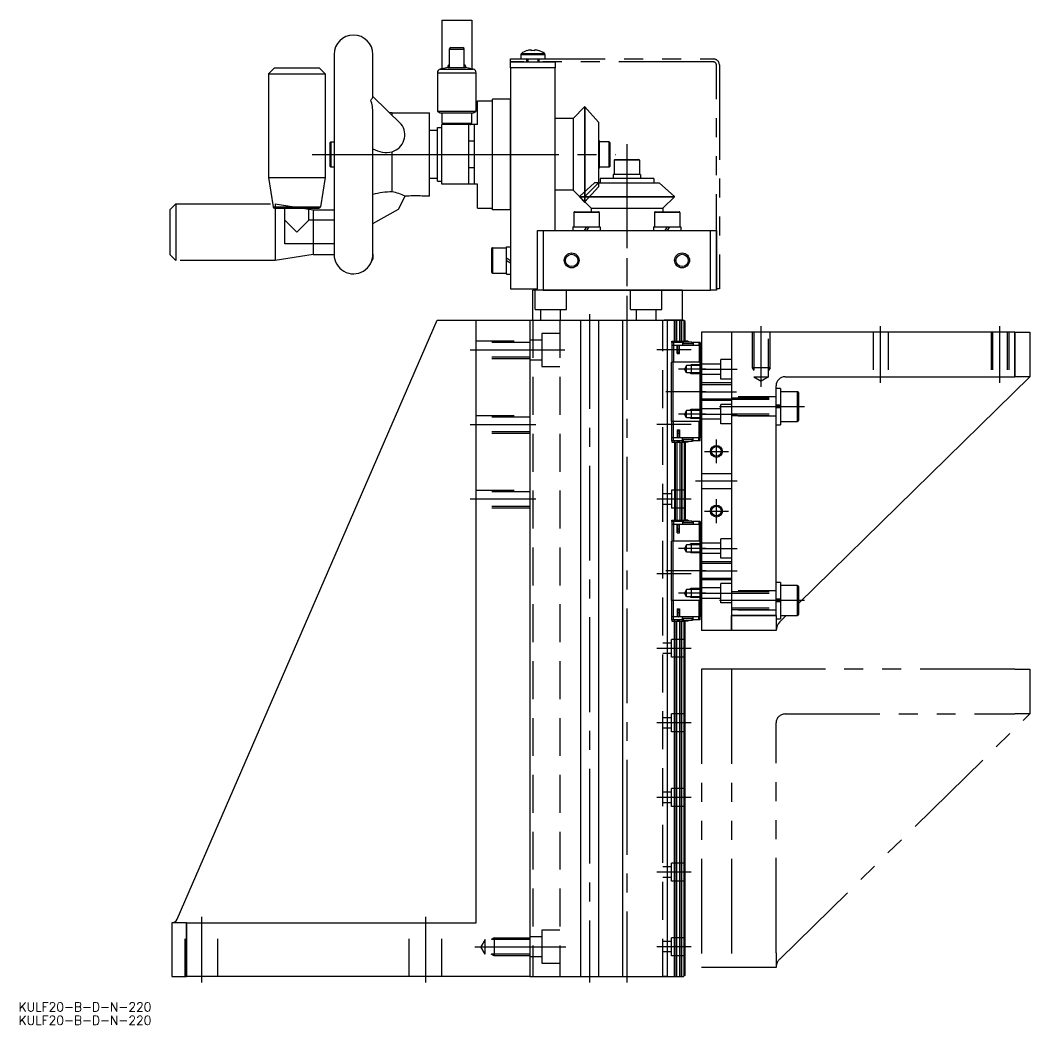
# Model space of a CAD drawing. Extents: x -51 to 498, y -16 to 512.
# Drawn here: x -50.8 to 287.5, y -16.2 to 320.5 of the extents above; entities that cross this region are included whole.
import ezdxf

# ---------------------------------------------------------------- set-up
doc = ezdxf.new("R2010")
doc.units = 0
for name, pattern in [('CENTER', [50.8, 31.75, -6.35, 6.35, -6.35]), ('DASHED', [19.05, 12.7, -6.35]), ('PHANTOM', [63.5, 31.75, -6.35, 6.35, -6.35, 6.35, -6.35])]:
    doc.linetypes.add(name, pattern=pattern)
doc.layers.get('0').update_dxf_attribs({"linetype": 'CONTINUOUS'})
doc.layers.add('CENTER', color=1, linetype='CENTER')
doc.layers.add('SCALE', color=7, linetype='CONTINUOUS')
doc.styles.get("Standard").update_dxf_attribs({"font": 'txt.shx', "height": 3, "bigfont": 'bigfont.shx'})

msp = doc.modelspace()

# ---------------------------------------------------------------- linework, layer by layer
at = {"color": 7, "linetype": 'CONTINUOUS'}
for p, q in [((90.5, 320.5), (90.5, 320.38)), ((90.5, 320.38), (90.5, 304.12)), ((100.5, 320.38), (90.5, 320.38)), ((100.5, 320.5), (100.5, 320.38)), ((100.5, 320.38), (100.5, 304.12)), ((93.5, 311.3), (97.5, 311.3)), ((54.4, 309), (54.4, 242)), ((67.4, 294.88), (67.4, 309)), ((93, 310.8), (98, 310.8)), ((117, 309.04), (117, 307.5)), ((117, 309.04), (121, 309.04)), ((117.15, 309.33), (121, 309.33)), ((119.02, 310.27), (119.01, 310.29)), ((120.13, 310.52), (120.48, 310.52)), ((120.48, 310.52), (120.48, 310.27)), ((121, 309.33), (124.85, 309.33)), ((121, 309.04), (125, 309.04)), ((121.51, 310.52), (121.87, 310.52)), ((121.51, 310.27), (121.51, 310.52)), ((122.99, 310.29), (122.98, 310.27)), ((125, 309.04), (125, 307.5)), ((32.4, 302.5), (34.4, 304.5)), ((34.4, 304.5), (49.4, 304.5)), ((51.4, 302.5), (49.4, 304.5)), ((92.66, 304.62), (98.34, 304.62)), ((113.5, 306.5), (128.5, 306.5)), ((113.5, 304.5), (113.5, 306.5)), ((113.5, 304.5), (113.5, 230.5)), ((128.5, 304.5), (113.5, 304.5)), ((117, 307.5), (121, 307.5)), ((119, 306.5), (119, 307.3)), ((121, 307.5), (125, 307.5)), ((123, 307.3), (123, 306.5)), ((128.5, 306.5), (128.5, 304.5)), ((128.5, 250), (128.5, 304.5)), ((32.4, 302.5), (51.4, 302.5)), ((32.4, 302.5), (32.4, 267.83)), ((51.4, 302.5), (51.4, 267.83)), ((89, 302.86), (102, 302.86)), ((89.97, 304.12), (101.03, 304.12)), ((76.93, 285.69), (67.4, 294.88)), ((102.5, 293.5), (107.5, 293.5)), ((102.5, 285.5), (102.5, 293.5)), ((107.5, 257), (107.5, 294)), ((113.5, 257), (113.5, 294)), ((138.29, 291.42), (134.5, 287.5)), ((138.29, 291.42), (138.29, 275.5)), ((138.43, 291.42), (138.29, 291.42)), ((138.43, 291.42), (138.43, 275.5)), ((142.94, 286.32), (138.43, 291.42)), ((67.4, 242.14), (67.4, 289.39)), ((73.9, 289.5), (72.89, 289.59)), ((73.9, 288.61), (73.9, 289.5)), ((73.9, 289.5), (86.4, 289.5)), ((86.4, 261.5), (86.4, 289.5)), ((89, 290), (102, 290)), ((89.87, 289.5), (101.13, 289.5)), ((89, 284.5), (90.5, 284.5)), ((89, 266.5), (89, 284.5)), ((90.5, 286), (100.5, 286)), ((90.5, 265.5), (90.5, 285.5)), ((90.5, 266.5), (90.5, 284.5)), ((99.5, 265.5), (99.5, 285.5)), ((101.5, 265.5), (101.5, 285.5)), ((134.5, 287.5), (128.5, 287.5)), ((134.5, 287.5), (134.5, 275.5)), ((142.94, 286.32), (142.94, 275.5)), ((89, 283.5), (86.4, 283.5)), ((53.1, 271.5), (53.1, 279.5)), ((53.35, 279.75), (54.4, 279.75)), ((53.35, 279.75), (53.35, 271.25)), ((143.3, 280.1), (142.94, 280.1)), ((143.3, 270.9), (143.3, 280.1)), ((146.55, 279.75), (143.3, 279.75)), ((146.55, 271.25), (146.55, 279.75)), ((146.8, 279.5), (146.8, 271.5)), ((73.9, 262.94), (73.9, 276.43)), ((134.5, 275.5), (134.5, 263.5)), ((138.29, 275.5), (138.29, 259.57)), ((138.43, 275.5), (138.43, 259.57)), ((142.94, 275.5), (142.94, 265.94)), ((54.4, 271.25), (53.35, 271.25)), ((143.3, 270.9), (142.94, 270.9)), ((146.55, 271.25), (143.3, 271.25)), ((156.75, 273.55), (148.25, 273.55)), ((148.25, 273.55), (148.25, 268.8)), ((148.5, 273.8), (156.5, 273.8)), ((156.75, 273.55), (156.75, 268.8)), ((32.4, 267.83), (33.97, 257.92)), ((32.4, 267.83), (51.4, 267.83)), ((51.4, 267.83), (49.83, 257.92)), ((89, 267.5), (86.4, 267.5)), ((161.5, 267.5), (143.5, 267.5)), ((143.5, 267.5), (143.5, 265.94)), ((157.1, 268.8), (147.9, 268.8)), ((147.9, 268.8), (147.9, 267.5)), ((157.1, 268.8), (157.1, 267.5)), ((161.5, 267.5), (161.5, 265.94)), ((89, 266.5), (90.5, 266.5)), ((102.5, 257.5), (102.5, 265.5)), ((142.94, 265.94), (138.43, 261.43)), ((142.94, 265.94), (163.32, 265.94)), ((168.42, 261.43), (163.32, 265.94)), ((75.97, 257.17), (78.2, 261.5)), ((78.9, 261.5), (78.2, 261.5)), ((86.4, 261.5), (83.9, 261.5)), ((134.5, 263.5), (128.5, 263.5)), ((134.5, 263.5), (140.5, 257.5)), ((136.58, 261.43), (168.42, 261.43)), ((136.58, 261.43), (136.58, 261.29)), ((136.58, 261.29), (168.42, 261.29)), ((136.58, 261.29), (138.29, 259.57)), ((164.5, 257.5), (168.42, 261.29)), ((168.42, 261.29), (168.42, 261.43)), ((33.97, 257.92), (49.83, 257.92)), ((34.46, 257.5), (49.34, 257.5)), ((37.9, 245.5), (37.9, 257.5)), ((45.9, 253.5), (45.9, 257.5)), ((67.4, 252.33), (75.97, 257.17)), ((102.5, 257.5), (107.5, 257.5)), ((138.29, 259.57), (138.43, 259.57)), ((140.5, 257.5), (164.5, 257.5)), ((140.5, 257.5), (140.5, 256.3)), ((164.5, 257.5), (164.5, 256.3)), ((54.4, 257), (54.4, 242)), ((134.75, 256.05), (134.75, 251.3)), ((143.25, 256.05), (134.75, 256.05)), ((135, 256.3), (143, 256.3)), ((143.25, 256.05), (143.25, 251.3)), ((161.75, 256.05), (161.75, 251.3)), ((170.25, 256.05), (161.75, 256.05)), ((162, 256.3), (170, 256.3)), ((170.25, 256.05), (170.25, 251.3)), ((37.9, 253.5), (41.9, 249.5)), ((41.9, 249.5), (45.9, 253.5)), ((54.4, 253.5), (45.9, 253.5)), ((134.41, 251.3), (143.6, 251.3)), ((134.41, 251.3), (134.41, 250)), ((138.98, 251.3), (138.17, 250)), ((139.79, 251.3), (138.98, 250)), ((143.6, 251.3), (143.6, 250)), ((161.41, 251.3), (170.6, 251.3)), ((161.41, 251.3), (161.41, 250)), ((166, 251.3), (165.19, 250)), ((166.81, 251.3), (166, 250)), ((170.6, 251.3), (170.6, 250)), ((122.5, 250), (128.5, 250)), ((122.5, 230.5), (122.5, 250)), ((124.5, 250), (180.5, 250)), ((124.5, 250), (124.5, 230)), ((180.5, 230), (180.5, 250)), ((180.5, 250), (182.5, 250)), ((182.5, 250), (182.5, 230)), ((54.4, 245.5), (37.9, 245.5)), ((107.2, 240), (107.2, 244)), ((107.45, 244.25), (107.45, 240)), ((107.45, 244.25), (112.2, 244.25)), ((112.2, 244.6), (113.5, 244.6)), ((112.2, 235.4), (112.2, 244.6)), ((66.68, 239.04), (67.4, 240.43)), ((67.35, 243.04), (67.4, 242.98)), ((67.4, 242.14), (67.35, 243.04)), ((67.4, 242.14), (67.4, 240.43)), ((112.2, 240.81), (113.5, 240)), ((107.2, 236), (107.2, 240)), ((107.45, 240), (107.45, 235.75)), ((112.2, 240), (113.5, 239.19)), ((107.45, 235.75), (112.2, 235.75)), ((112.2, 235.4), (113.5, 235.4)), ((113.5, 230.5), (122.5, 230.5)), ((171, 230), (121, 230)), ((121, 220), (121, 230)), ((124.5, 230), (180.5, 230)), ((171, 230), (171, 220)), ((182.5, 230), (180.5, 230)), ((1.83, 19.2), (88.98, 220)), ((88.98, 220), (102, 220)), ((88.98, 220), (120, 220)), ((102, 18), (102, 220)), ((102, 220), (120, 220)), ((120, 220), (171.5, 220)), ((120, 220), (120, 0)), ((120, 220), (120, 0)), ((121, 220), (171, 220)), ((121, 220), (171, 220)), ((137, 220), (137, 0)), ((143, 220), (143, 0)), ((151, 220), (151, 0)), ((164.99, 220), (168.45, 220)), ((164.99, 220), (168.45, 220)), ((168.45, 220), (165, 220)), ((168.45, 220), (165, 220)), ((166, 220), (166, 0)), ((168.44, 212.95), (168.44, 220)), ((168.45, 220), (171, 220)), ((171.05, 220), (168.45, 220)), ((168.45, 220), (171, 220)), ((171.05, 220), (168.45, 220)), ((168.65, 212.95), (168.65, 220)), ((169.2, 212.95), (169.2, 220)), ((170.2, 212.95), (170.2, 220)), ((170.75, 212.95), (170.75, 220)), ((170.96, 212.95), (170.96, 220)), ((171, 220), (171.05, 220)), ((171, 220), (171.05, 220)), ((172, 219.5), (171.5, 220)), ((171.7, 212.95), (171.7, 219.8)), ((172, 212.95), (172, 219.5)), ((177.5, 216), (177.5, 116)), ((187.5, 216), (177.5, 216)), ((187.5, 216), (187.5, 121)), ((187.5, 216), (187.5, 116)), ((282.5, 216), (187.5, 216)), ((282.5, 216), (282.5, 201)), ((282.5, 201), (282.5, 216)), ((282.5, 216), (287.5, 216)), ((287.5, 216), (287.5, 201)), ((167.6, 212.45), (167.6, 212.95)), ((167.6, 212.95), (168.39, 212.95)), ((168.1, 212.45), (167.6, 212.45)), ((167.6, 212.45), (167.6, 211.45)), ((168.1, 211.45), (167.6, 211.45)), ((167.6, 211.45), (167.6, 205.95)), ((171.1, 212.45), (168.1, 212.45)), ((168.1, 212.45), (168.1, 211.45)), ((169.3, 211.45), (168.1, 211.45)), ((168.1, 211.45), (168.1, 205.95)), ((168.39, 212.95), (169.26, 212.95)), ((168.39, 212.45), (168.39, 212.95)), ((169.52, 212.45), (169.26, 212.95)), ((169.26, 212.95), (169.35, 212.95)), ((169.3, 208.75), (169.3, 211.45)), ((170.1, 211.45), (169.3, 211.45)), ((169.3, 210.65), (169.35, 210.65)), ((169.3, 210.19), (169.35, 210.19)), ((169.61, 212.45), (169.35, 212.95)), ((169.35, 212.95), (170.05, 212.95)), ((169.35, 211.1), (169.35, 210.05)), ((169.35, 210.05), (169.35, 209.25)), ((169.35, 210.05), (169.7, 210.05)), ((169.61, 212.45), (169.61, 212.45)), ((169.7, 210.05), (170.05, 210.05)), ((169.79, 212.45), (170.05, 212.95)), ((169.88, 212.45), (170.14, 212.95)), ((170.05, 212.95), (170.14, 212.95)), ((170.05, 210.05), (170.05, 211.1)), ((170.05, 210.65), (170.1, 210.65)), ((170.05, 210.19), (170.1, 210.19)), ((170.05, 209.25), (170.05, 210.05)), ((170.1, 208.75), (170.1, 211.45)), ((176.7, 211.45), (170.1, 211.45)), ((170.14, 212.95), (171.01, 212.95)), ((171.01, 212.45), (171.01, 212.95)), ((171.01, 212.95), (171.63, 212.95)), ((171.1, 212.45), (171.4, 212.45)), ((171.1, 212.45), (171.1, 211.45)), ((174.7, 212.05), (171.1, 212.05)), ((171.4, 212.65), (171.4, 212.05)), ((174.4, 212.65), (171.4, 212.65)), ((171.63, 212.95), (171.63, 212.65)), ((172.93, 212.95), (171.63, 212.95)), ((172.93, 212.95), (173.11, 212.65)), ((174.4, 212.05), (174.4, 212.65)), ((174.4, 212.45), (174.7, 212.45)), ((176.6, 212.45), (174.7, 212.45)), ((174.7, 212.45), (174.7, 211.45)), ((177.1, 212.45), (176.6, 212.45)), ((176.6, 212.45), (176.6, 211.45)), ((177.2, 211.45), (176.7, 211.45)), ((176.7, 211.45), (176.7, 205.95)), ((177.1, 212.45), (177.1, 211.45)), ((177.2, 211.45), (177.2, 205.95)), ((169.3, 208.75), (170.1, 208.75)), ((169.35, 209.25), (169.7, 209.25)), ((169.7, 209.25), (170.05, 209.25)), ((167.5, 186.05), (167.5, 205.95)), ((168, 205.95), (167.5, 205.95)), ((168, 186.05), (168, 205.95)), ((177, 205.95), (168, 205.95)), ((177, 186.05), (177, 205.95)), ((177.5, 205.95), (177, 205.95)), ((177.5, 186.05), (177.5, 205.95)), ((205.5, 201), (282.5, 201)), ((210, 125.03), (287.5, 201)), ((287.5, 201), (282.5, 201)), ((202.5, 121), (202.5, 198)), ((204, 197.11), (202.5, 197.11)), ((204, 197.11), (204, 191.49)), ((209.7, 196.01), (204, 196.01)), ((209.7, 191.46), (209.7, 196.01)), ((210, 195.71), (210, 191.44)), ((204, 191.49), (202.5, 191.49)), ((202.5, 191.25), (203.9, 191.25)), ((202.5, 190.78), (203.9, 190.78)), ((204, 190.54), (202.5, 190.54)), ((203.75, 190.78), (203.75, 191.25)), ((204, 191.41), (204, 191.49)), ((204, 191.46), (204, 190.54)), ((204, 190.62), (204, 190.54)), ((204, 190.54), (204, 184.91)), ((209.7, 186.01), (209.7, 191.46)), ((210, 191.44), (210, 186.31)), ((168, 186.05), (167.5, 186.05)), ((167.6, 180.55), (167.6, 186.05)), ((177, 186.05), (168, 186.05)), ((168.1, 180.55), (168.1, 186.05)), ((176.7, 180.55), (176.7, 186.05)), ((177.5, 186.05), (177, 186.05)), ((177.2, 180.55), (177.2, 186.05)), ((169.3, 183.25), (169.3, 180.55)), ((169.3, 183.25), (170.1, 183.25)), ((169.7, 182.75), (169.35, 182.75)), ((169.35, 182.75), (169.35, 181.95)), ((170.05, 182.75), (169.7, 182.75)), ((170.05, 181.95), (170.05, 182.75)), ((170.1, 183.25), (170.1, 180.55)), ((202.5, 184.91), (204, 184.91)), ((204, 186.01), (209.7, 186.01)), ((168.1, 180.55), (167.6, 180.55)), ((167.6, 179.55), (167.6, 180.55)), ((168.1, 179.55), (167.6, 179.55)), ((167.6, 179.55), (167.6, 179.05)), ((169.3, 180.55), (168.1, 180.55)), ((168.1, 179.55), (168.1, 180.55)), ((171.1, 179.55), (168.1, 179.55)), ((168.39, 179.55), (168.39, 179.05)), ((169.52, 179.55), (169.26, 179.05)), ((169.3, 181.81), (169.35, 181.81)), ((169.3, 181.35), (169.35, 181.35)), ((170.1, 180.55), (169.3, 180.55)), ((169.35, 181.95), (169.35, 180.9)), ((169.7, 181.95), (169.35, 181.95)), ((169.61, 179.55), (169.35, 179.05)), ((169.61, 179.55), (169.61, 179.55)), ((170.05, 181.95), (169.7, 181.95)), ((169.79, 179.55), (170.05, 179.05)), ((169.88, 179.55), (170.14, 179.05)), ((170.05, 180.9), (170.05, 181.95)), ((170.05, 181.81), (170.1, 181.81)), ((170.05, 181.35), (170.1, 181.35)), ((176.7, 180.55), (170.1, 180.55)), ((171.01, 179.55), (171.01, 179.05)), ((171.1, 179.55), (171.1, 180.55)), ((174.7, 179.95), (171.1, 179.95)), ((171.1, 179.55), (171.4, 179.55)), ((171.4, 179.95), (171.4, 179.35)), ((174.4, 179.35), (171.4, 179.35)), ((171.63, 179.05), (171.63, 179.35)), ((172.93, 179.05), (173.11, 179.35)), ((174.4, 179.35), (174.4, 179.95)), ((174.4, 179.55), (174.7, 179.55)), ((174.7, 179.55), (174.7, 180.55)), ((176.6, 179.55), (174.7, 179.55)), ((176.6, 179.55), (176.6, 180.55)), ((177.1, 179.55), (176.6, 179.55)), ((177.2, 180.55), (176.7, 180.55)), ((177.1, 179.55), (177.1, 180.55)), ((167.6, 179.05), (168.39, 179.05)), ((168.39, 179.05), (169.26, 179.05)), ((168.44, 179.05), (168.44, 152.95)), ((168.65, 179.05), (168.65, 152.95)), ((169.2, 179.05), (169.2, 152.95)), ((169.26, 179.05), (169.35, 179.05)), ((169.35, 179.05), (170.05, 179.05)), ((170.05, 179.05), (170.14, 179.05)), ((170.14, 179.05), (171.01, 179.05)), ((170.2, 179.05), (170.2, 152.95)), ((170.75, 179.05), (170.75, 152.95)), ((170.96, 179.05), (170.96, 152.95)), ((171.01, 179.05), (171.63, 179.05)), ((172.93, 179.05), (171.63, 179.05)), ((171.7, 179.05), (171.7, 152.95)), ((172, 179.05), (172, 152.95)), ((167.6, 152.45), (167.6, 152.95)), ((167.6, 152.95), (168.39, 152.95)), ((168.1, 152.45), (167.6, 152.45)), ((167.6, 152.45), (167.6, 151.45)), ((171.1, 152.45), (168.1, 152.45)), ((168.1, 152.45), (168.1, 151.45)), ((168.39, 152.95), (169.26, 152.95)), ((168.39, 152.45), (168.39, 152.95)), ((169.26, 152.95), (169.35, 152.95)), ((169.52, 152.45), (169.26, 152.95)), ((169.61, 152.45), (169.35, 152.95)), ((169.35, 152.95), (170.05, 152.95)), ((169.61, 152.45), (169.61, 152.45)), ((169.79, 152.45), (170.05, 152.95)), ((169.88, 152.45), (170.14, 152.95)), ((170.05, 152.95), (170.14, 152.95)), ((170.14, 152.95), (171.01, 152.95)), ((171.01, 152.45), (171.01, 152.95)), ((171.01, 152.95), (171.63, 152.95)), ((171.1, 152.45), (171.4, 152.45)), ((171.1, 152.45), (171.1, 151.45)), ((171.4, 152.65), (171.4, 152.05)), ((174.4, 152.65), (171.4, 152.65)), ((172.93, 152.95), (171.63, 152.95)), ((171.63, 152.95), (171.63, 152.65)), ((172.93, 152.95), (173.11, 152.65)), ((174.4, 152.05), (174.4, 152.65)), ((174.4, 152.45), (174.7, 152.45)), ((174.7, 152.45), (174.7, 151.45)), ((176.6, 152.45), (174.7, 152.45)), ((177.1, 152.45), (176.6, 152.45)), ((176.6, 152.45), (176.6, 151.45)), ((177.1, 152.45), (177.1, 151.45)), ((167.6, 151.45), (167.6, 145.95)), ((168.1, 151.45), (167.6, 151.45)), ((168.1, 151.45), (168.1, 145.95)), ((169.3, 151.45), (168.1, 151.45)), ((169.3, 148.75), (169.3, 151.45)), ((170.1, 151.45), (169.3, 151.45)), ((169.3, 150.65), (169.35, 150.65)), ((169.3, 150.19), (169.35, 150.19)), ((169.35, 151.1), (169.35, 150.05)), ((169.35, 150.05), (169.35, 149.25)), ((169.35, 150.05), (169.7, 150.05)), ((169.35, 149.25), (169.7, 149.25)), ((169.7, 150.05), (170.05, 150.05)), ((169.7, 149.25), (170.05, 149.25)), ((170.05, 150.05), (170.05, 151.1)), ((170.05, 150.65), (170.1, 150.65)), ((170.05, 150.19), (170.1, 150.19)), ((170.05, 149.25), (170.05, 150.05)), ((170.1, 148.75), (170.1, 151.45)), ((176.7, 151.45), (170.1, 151.45)), ((174.7, 152.05), (171.1, 152.05)), ((176.7, 151.45), (176.7, 145.95)), ((177.2, 151.45), (176.7, 151.45)), ((177.2, 151.45), (177.2, 145.95)), ((167.5, 126.05), (167.5, 145.95)), ((168, 145.95), (167.5, 145.95)), ((168, 126.05), (168, 145.95)), ((177, 145.95), (168, 145.95)), ((169.3, 148.75), (170.1, 148.75)), ((177, 126.05), (177, 145.95)), ((177.5, 145.95), (177, 145.95)), ((177.5, 126.05), (177.5, 145.95)), ((204, 132.11), (202.5, 132.11)), ((204, 132.11), (204, 126.49)), ((209.7, 131.01), (204, 131.01)), ((209.7, 126.46), (209.7, 131.01)), ((210, 130.71), (210, 126.44)), ((168, 126.05), (167.5, 126.05)), ((167.6, 120.55), (167.6, 126.05)), ((177, 126.05), (168, 126.05)), ((168.1, 120.55), (168.1, 126.05)), ((176.7, 120.55), (176.7, 126.05)), ((177.5, 126.05), (177, 126.05)), ((177.2, 120.55), (177.2, 126.05)), ((204, 126.49), (202.5, 126.49)), ((202.5, 126.25), (203.9, 126.25)), ((202.5, 125.78), (203.9, 125.78)), ((204, 125.54), (202.5, 125.54)), ((203.75, 125.78), (203.75, 126.25)), ((204, 126.41), (204, 126.49)), ((204, 126.46), (204, 125.54)), ((204, 125.62), (204, 125.54)), ((204, 125.54), (204, 119.91)), ((209.7, 121.01), (209.7, 126.46)), ((210, 126.44), (210, 121.31)), ((169.3, 123.25), (170.1, 123.25)), ((169.3, 123.25), (169.3, 120.55)), ((169.3, 121.81), (169.35, 121.81)), ((169.35, 122.75), (169.35, 121.95)), ((169.7, 122.75), (169.35, 122.75)), ((169.35, 121.95), (169.35, 120.9)), ((169.7, 121.95), (169.35, 121.95)), ((170.05, 122.75), (169.7, 122.75)), ((170.05, 121.95), (169.7, 121.95)), ((170.05, 121.95), (170.05, 122.75)), ((170.05, 120.9), (170.05, 121.95)), ((170.05, 121.81), (170.1, 121.81)), ((170.1, 123.25), (170.1, 120.55)), ((167.6, 119.55), (167.6, 120.55)), ((168.1, 120.55), (167.6, 120.55)), ((167.6, 119.55), (167.6, 119.05)), ((168.1, 119.55), (167.6, 119.55)), ((167.6, 119.05), (168.39, 119.05)), ((169.3, 120.55), (168.1, 120.55)), ((168.1, 119.55), (168.1, 120.55)), ((171.1, 119.55), (168.1, 119.55)), ((168.39, 119.55), (168.39, 119.05)), ((168.39, 119.05), (169.26, 119.05)), ((168.44, 0), (168.44, 119.05)), ((168.65, 0), (168.65, 119.05)), ((169.2, 0), (169.2, 119.05)), ((169.52, 119.55), (169.26, 119.05)), ((169.26, 119.05), (169.35, 119.05)), ((169.3, 121.35), (169.35, 121.35)), ((170.1, 120.55), (169.3, 120.55)), ((169.61, 119.55), (169.35, 119.05)), ((169.35, 119.05), (170.05, 119.05)), ((169.61, 119.55), (169.61, 119.55)), ((169.79, 119.55), (170.05, 119.05)), ((169.88, 119.55), (170.14, 119.05)), ((170.05, 121.35), (170.1, 121.35)), ((170.05, 119.05), (170.14, 119.05)), ((176.7, 120.55), (170.1, 120.55)), ((170.14, 119.05), (171.01, 119.05)), ((170.2, 0), (170.2, 119.05)), ((170.75, 0), (170.75, 119.05)), ((170.96, 0), (170.96, 119.05)), ((171.01, 119.55), (171.01, 119.05)), ((171.01, 119.05), (171.63, 119.05)), ((171.1, 119.55), (171.1, 120.55)), ((174.7, 119.95), (171.1, 119.95)), ((171.1, 119.55), (171.4, 119.55)), ((171.4, 119.95), (171.4, 119.35)), ((174.4, 119.35), (171.4, 119.35)), ((171.63, 119.05), (171.63, 119.35)), ((172.93, 119.05), (171.63, 119.05)), ((171.7, 0.2), (171.7, 119.05)), ((172, 0.5), (172, 119.05)), ((172.93, 119.05), (173.11, 119.35)), ((174.4, 119.35), (174.4, 119.95)), ((174.4, 119.55), (174.7, 119.55)), ((174.7, 119.55), (174.7, 120.55)), ((176.6, 119.55), (174.7, 119.55)), ((176.6, 119.55), (176.6, 120.55)), ((177.1, 119.55), (176.6, 119.55)), ((177.2, 120.55), (176.7, 120.55)), ((177.1, 119.55), (177.1, 120.55)), ((187.5, 116), (187.5, 121)), ((202.5, 121), (187.5, 121)), ((187.5, 121), (202.5, 121)), ((202.5, 121), (202.5, 116)), ((202.5, 119.91), (204, 119.91)), ((203.7, 118.86), (205.9, 121.01)), ((204, 121.01), (209.7, 121.01)), ((187.5, 116), (177.5, 116)), ((202.5, 116), (187.5, 116)), ((0, 18), (0, 0)), ((5, 18), (0, 18)), ((5, 18), (5, 0)), ((5, 0), (5, 18)), ((5, 18), (102, 18)), ((0, 0), (5, 0)), ((120, 0), (5, 0)), ((172, 0.5), (171.5, 0)), ((120, 0), (171.5, 0))]:
    msp.add_line(p, q, dxfattribs=at)
at = {"color": 3, "linetype": 'PHANTOM'}
for p, q in [((113.5, 307.5), (181.5, 307.5)), ((113.5, 306.5), (113.5, 307.5)), ((113.5, 306.5), (113.5, 307.5)), ((181.5, 306.5), (113.5, 306.5)), ((182.5, 230.5), (182.5, 305.5)), ((183.5, 305.5), (183.5, 230.5)), ((1.4, 259), (-0.6, 257)), ((1.4, 259), (34.61, 259)), ((1.4, 259), (1.4, 240)), ((34.61, 259), (47.4, 257)), ((34.61, 259), (34.61, 240)), ((-0.6, 257), (-0.6, 242)), ((47.4, 257), (54.4, 257)), ((47.4, 257), (47.4, 242)), ((-0.6, 242), (1.4, 240)), ((47.4, 242), (34.61, 240)), ((47.4, 242), (54.4, 242)), ((34.61, 240), (1.4, 240)), ((183.5, 230.5), (182.5, 230.5)), ((177.5, 103), (177.5, 3)), ((187.5, 103), (177.5, 103)), ((187.5, 103), (187.5, 3)), ((187.5, 103), (187.5, 8)), ((282.5, 103), (187.5, 103)), ((282.5, 103), (287.5, 103)), ((287.5, 103), (287.5, 88)), ((203.7, 5.86), (287.5, 88)), ((205.5, 88), (282.5, 88)), ((287.5, 88), (282.5, 88)), ((202.5, 8), (202.5, 85)), ((202.5, 8), (202.5, 3)), ((187.5, 3), (177.5, 3)), ((202.5, 3), (187.5, 3))]:
    msp.add_line(p, q, dxfattribs=at)
at = {"color": 3, "linetype": 'CONTINUOUS'}
for p, q in [((119.38, 306.5), (119.38, 307.5)), ((122.62, 307.5), (122.62, 306.5))]:
    msp.add_line(p, q, dxfattribs=at)
at = {"color": 7}
msp.add_line((100, 285.5), (91, 285.5), dxfattribs=at)
at = {"color": 3, "linetype": 'DASHED'}
for p, q in [((155.18, 268.8), (149.81, 268.8)), ((141.68, 265.94), (136.58, 261.43)), ((142.94, 264.68), (138.43, 259.58)), ((142.94, 265.94), (141.68, 265.94)), ((142.94, 265.94), (142.94, 264.68)), ((121.75, 223.5), (121.75, 230)), ((132.25, 223.5), (132.25, 230)), ((153.75, 223.5), (153.75, 230)), ((164.25, 223.5), (164.25, 230)), ((121.75, 223.5), (132.25, 223.5)), ((123.7, 220), (123.7, 223.5)), ((130.3, 220), (130.3, 223.5)), ((153.75, 223.5), (164.25, 223.5)), ((155.7, 220), (155.7, 223.5)), ((162.3, 220), (162.3, 223.5)), ((121, 220), (121, 0)), ((130, 220), (130, 0)), ((164.5, 0), (164.5, 220)), ((166, 220), (165, 220)), ((124, 213.3), (120, 213.3)), ((124, 215.5), (124, 206.7)), ((130, 215.5), (124, 215.5)), ((194.5, 216), (194.5, 204)), ((195.04, 216), (195.04, 201)), ((199.96, 201), (199.96, 216)), ((200.5, 204), (200.5, 216)), ((235, 216), (235, 201)), ((240, 216), (240, 201)), ((274.5, 216), (274.5, 201)), ((275.04, 216), (275.04, 201)), ((279.96, 216), (279.96, 201)), ((280.5, 216), (280.5, 201)), ((102, 213), (120, 213)), ((120, 212.46), (102, 212.46)), ((120, 207.54), (102, 207.54)), ((120, 207), (102, 207)), ((120, 206.7), (124, 206.7)), ((124, 206.7), (124, 204.5)), ((187.5, 206.75), (184, 206.75)), ((184, 200.25), (184, 206.75)), ((124, 204.5), (130, 204.5)), ((172.5, 204.73), (171.79, 203.5)), ((172.5, 202.27), (171.79, 203.5)), ((172.5, 202.27), (172.5, 204.73)), ((177.5, 204.73), (172.5, 204.73)), ((174, 205), (173.53, 204.73)), ((174, 205), (174, 202)), ((177.5, 205), (174, 205)), ((184, 205.25), (177.5, 205.25)), ((194.5, 204), (195.04, 203.06)), ((200.5, 204), (194.5, 204)), ((200.5, 204), (199.96, 203.06)), ((177.5, 202.27), (172.5, 202.27)), ((174, 202), (173.53, 202.27)), ((177.5, 202), (174, 202)), ((184, 201.75), (177.5, 201.75)), ((187.5, 200.25), (184, 200.25)), ((195.04, 201), (199.96, 201)), ((195.04, 201), (197.5, 199.58)), ((199.96, 201), (197.5, 199.58)), ((187.5, 199), (177.5, 199)), ((177.5, 198.46), (187.5, 198.46)), ((187.5, 193.54), (177.5, 193.54)), ((187.5, 193), (177.5, 193)), ((202.5, 194.25), (187.5, 194.25)), ((187.5, 194), (202.5, 194)), ((187.5, 193.46), (202.5, 193.46)), ((172.5, 189.73), (171.79, 188.5)), ((177.5, 189.73), (172.5, 189.73)), ((172.5, 187.27), (172.5, 189.73)), ((174, 190), (173.53, 189.73)), ((177.5, 190), (174, 190)), ((174, 190), (174, 187)), ((184, 190.25), (177.5, 190.25)), ((187.5, 191.75), (184, 191.75)), ((184, 185.25), (184, 191.75)), ((102, 188), (120, 188)), ((120, 187.46), (102, 187.46)), ((172.5, 187.27), (171.79, 188.5)), ((177.5, 187.27), (172.5, 187.27)), ((174, 187), (173.53, 187.27)), ((177.5, 187), (174, 187)), ((184, 186.75), (177.5, 186.75)), ((187.5, 188.54), (202.5, 188.54)), ((187.5, 188), (202.5, 188)), ((202.5, 187.75), (187.5, 187.75)), ((187.5, 185.25), (184, 185.25)), ((120, 182.54), (102, 182.54)), ((120, 182), (102, 182)), ((187.5, 168.5), (177.5, 168.5)), ((102, 163), (120, 163)), ((120, 162.46), (102, 162.46)), ((167.5, 163), (167.5, 157)), ((172, 163), (167.5, 163)), ((187.5, 163.5), (177.5, 163.5)), ((167.5, 161.75), (164.5, 161.75)), ((120, 157.54), (102, 157.54)), ((120, 157), (102, 157)), ((167.5, 158.25), (164.5, 158.25)), ((172, 157), (167.5, 157)), ((184, 140.25), (184, 146.75)), ((187.5, 146.75), (184, 146.75)), ((172.5, 144.73), (171.79, 143.5)), ((172.5, 142.27), (171.79, 143.5)), ((177.5, 144.73), (172.5, 144.73)), ((172.5, 142.27), (172.5, 144.73)), ((177.5, 142.27), (172.5, 142.27)), ((174, 145), (173.53, 144.73)), ((174, 142), (173.53, 142.27)), ((177.5, 145), (174, 145)), ((174, 145), (174, 142)), ((184, 145.25), (177.5, 145.25)), ((177.5, 142), (174, 142)), ((184, 141.75), (177.5, 141.75)), ((187.5, 139), (177.5, 139)), ((187.5, 140.25), (184, 140.25)), ((187.5, 138.46), (177.5, 138.46)), ((177.5, 133.54), (187.5, 133.54)), ((187.5, 133), (177.5, 133)), ((172.5, 129.73), (171.79, 128.5)), ((172.5, 127.27), (172.5, 129.73)), ((177.5, 129.73), (172.5, 129.73)), ((174, 130), (173.53, 129.73)), ((174, 130), (174, 127)), ((177.5, 130), (174, 130)), ((184, 130.25), (177.5, 130.25)), ((187.5, 131.75), (184, 131.75)), ((184, 125.25), (184, 131.75)), ((202.5, 129.25), (187.5, 129.25)), ((187.5, 129), (202.5, 129)), ((172.5, 127.27), (171.79, 128.5)), ((177.5, 127.27), (172.5, 127.27)), ((174, 127), (173.53, 127.27)), ((177.5, 127), (174, 127)), ((184, 126.75), (177.5, 126.75)), ((187.5, 125.25), (184, 125.25)), ((187.5, 128.46), (202.5, 128.46)), ((187.5, 123.54), (202.5, 123.54)), ((187.5, 123), (202.5, 123)), ((202.5, 122.75), (187.5, 122.75)), ((167.5, 111.75), (164.5, 111.75)), ((167.5, 107), (167.5, 113)), ((172, 113), (167.5, 113)), ((167.5, 108.25), (164.5, 108.25)), ((172, 107), (167.5, 107)), ((172, 88), (167.5, 88)), ((167.5, 82), (167.5, 88)), ((167.5, 86.75), (164.5, 86.75)), ((167.5, 83.25), (164.5, 83.25)), ((172, 82), (167.5, 82)), ((167.5, 61.75), (164.5, 61.75)), ((172, 63), (167.5, 63)), ((167.5, 57), (167.5, 63)), ((167.5, 58.25), (164.5, 58.25)), ((172, 57), (167.5, 57)), ((172, 38), (167.5, 38)), ((167.5, 32), (167.5, 38)), ((167.5, 36.75), (164.5, 36.75)), ((167.5, 33.25), (164.5, 33.25)), ((172, 32), (167.5, 32)), ((4.5, 0), (4.5, 18)), ((15.5, 0), (15.5, 18)), ((79.5, 0), (79.5, 18)), ((90.5, 0), (90.5, 18)), ((124, 15.5), (124, 6.7)), ((130, 15.5), (124, 15.5)), ((105, 12.46), (103.58, 10)), ((105, 7.54), (105, 12.46)), ((120, 12.46), (105, 12.46)), ((108, 13), (107.06, 12.46)), ((108, 13), (108, 7)), ((108, 13), (120, 13)), ((124, 13.3), (120, 13.3)), ((167.5, 11.75), (164.5, 11.75)), ((167.5, 7), (167.5, 13)), ((172, 13), (167.5, 13)), ((105, 7.54), (103.58, 10)), ((120, 7.54), (105, 7.54)), ((108, 7), (107.06, 7.54)), ((120, 7), (108, 7)), ((167.5, 8.25), (164.5, 8.25)), ((172, 7), (167.5, 7)), ((120, 6.7), (124, 6.7)), ((124, 6.7), (124, 4.5)), ((124, 4.5), (130, 4.5)), ((166, 0), (164.5, 0))]:
    msp.add_line(p, q, dxfattribs=at)
at = {"color": 7}
for points in [[(93, 310.8, 0), (93, 310.7, 0), (93, 310.6, 0), (93, 310.5, 0), (93, 310.41, 0), (93, 310.31, 0), (93, 310.21, 0), (93, 310.11, 0), (93, 310.01, 0), (93, 309.92, 0), (93, 309.82, 0), (93, 309.72, 0), (93, 309.62, 0), (93, 309.52, 0), (93, 309.43, 0), (93, 309.33, 0), (93, 309.23, 0), (93, 309.13, 0), (93, 309.03, 0), (93, 308.94, 0), (93, 308.84, 0), (93, 308.74, 0), (93, 308.64, 0), (93, 308.54, 0), (93, 308.45, 0), (93, 308.35, 0), (93, 308.25, 0), (93, 308.15, 0), (93, 308.05, 0), (93, 307.95, 0), (93, 307.86, 0), (93, 307.76, 0), (93, 307.66, 0), (93, 307.56, 0), (93, 307.46, 0), (93, 307.37, 0), (93, 307.27, 0), (93, 307.17, 0), (93, 307.07, 0), (93, 306.97, 0), (93, 306.88, 0), (93, 306.78, 0), (93, 306.68, 0), (93, 306.58, 0), (93, 306.48, 0), (93, 306.39, 0), (93, 306.29, 0), (93, 306.19, 0), (93, 306.09, 0), (93, 305.99, 0), (93, 305.9, 0), (93, 305.8, 0), (93, 305.7, 0), (93, 305.6, 0), (93, 305.5, 0), (93, 305.4, 0), (93, 305.31, 0), (93, 305.21, 0), (93, 305.11, 0), (93, 305.01, 0), (93, 304.91, 0), (93, 304.82, 0), (93, 304.72, 0), (93, 304.62, 0)], [(98, 304.62, 0), (98, 304.72, 0), (98, 304.82, 0), (98, 304.91, 0), (98, 305.01, 0), (98, 305.11, 0), (98, 305.21, 0), (98, 305.31, 0), (98, 305.4, 0), (98, 305.5, 0), (98, 305.6, 0), (98, 305.7, 0), (98, 305.8, 0), (98, 305.9, 0), (98, 305.99, 0), (98, 306.09, 0), (98, 306.19, 0), (98, 306.29, 0), (98, 306.39, 0), (98, 306.48, 0), (98, 306.58, 0), (98, 306.68, 0), (98, 306.78, 0), (98, 306.88, 0), (98, 306.97, 0), (98, 307.07, 0), (98, 307.17, 0), (98, 307.27, 0), (98, 307.37, 0), (98, 307.46, 0), (98, 307.56, 0), (98, 307.66, 0), (98, 307.76, 0), (98, 307.86, 0), (98, 307.95, 0), (98, 308.05, 0), (98, 308.15, 0), (98, 308.25, 0), (98, 308.35, 0), (98, 308.45, 0), (98, 308.54, 0), (98, 308.64, 0), (98, 308.74, 0), (98, 308.84, 0), (98, 308.94, 0), (98, 309.03, 0), (98, 309.13, 0), (98, 309.23, 0), (98, 309.33, 0), (98, 309.43, 0), (98, 309.52, 0), (98, 309.62, 0), (98, 309.72, 0), (98, 309.82, 0), (98, 309.92, 0), (98, 310.01, 0), (98, 310.11, 0), (98, 310.21, 0), (98, 310.31, 0), (98, 310.41, 0), (98, 310.5, 0), (98, 310.6, 0), (98, 310.7, 0), (98, 310.8, 0)], [(89, 302.86, 0), (89, 302.66, 0), (89, 302.45, 0), (89, 302.25, 0), (89, 302.04, 0), (89, 301.84, 0), (89, 301.64, 0), (89, 301.43, 0), (89, 301.23, 0), (89, 301.02, 0), (89, 300.82, 0), (89, 300.62, 0), (89, 300.41, 0), (89, 300.21, 0), (89, 300, 0), (89, 299.8, 0), (89, 299.59, 0), (89, 299.39, 0), (89, 299.19, 0), (89, 298.98, 0), (89, 298.78, 0), (89, 298.57, 0), (89, 298.37, 0), (89, 298.17, 0), (89, 297.96, 0), (89, 297.76, 0), (89, 297.55, 0), (89, 297.35, 0), (89, 297.14, 0), (89, 296.94, 0), (89, 296.74, 0), (89, 296.53, 0), (89, 296.33, 0), (89, 296.12, 0), (89, 295.92, 0), (89, 295.72, 0), (89, 295.51, 0), (89, 295.31, 0), (89, 295.1, 0), (89, 294.9, 0), (89, 294.69, 0), (89, 294.49, 0), (89, 294.29, 0), (89, 294.08, 0), (89, 293.88, 0), (89, 293.67, 0), (89, 293.47, 0), (89, 293.27, 0), (89, 293.06, 0), (89, 292.86, 0), (89, 292.65, 0), (89, 292.45, 0), (89, 292.24, 0), (89, 292.04, 0), (89, 291.84, 0), (89, 291.63, 0), (89, 291.43, 0), (89, 291.22, 0), (89, 291.02, 0), (89, 290.82, 0), (89, 290.61, 0), (89, 290.41, 0), (89, 290.2, 0), (89, 290, 0)], [(102, 290, 0), (102, 290.2, 0), (102, 290.41, 0), (102, 290.61, 0), (102, 290.82, 0), (102, 291.02, 0), (102, 291.22, 0), (102, 291.43, 0), (102, 291.63, 0), (102, 291.84, 0), (102, 292.04, 0), (102, 292.24, 0), (102, 292.45, 0), (102, 292.65, 0), (102, 292.86, 0), (102, 293.06, 0), (102, 293.27, 0), (102, 293.47, 0), (102, 293.67, 0), (102, 293.88, 0), (102, 294.08, 0), (102, 294.29, 0), (102, 294.49, 0), (102, 294.69, 0), (102, 294.9, 0), (102, 295.1, 0), (102, 295.31, 0), (102, 295.51, 0), (102, 295.72, 0), (102, 295.92, 0), (102, 296.12, 0), (102, 296.33, 0), (102, 296.53, 0), (102, 296.74, 0), (102, 296.94, 0), (102, 297.14, 0), (102, 297.35, 0), (102, 297.55, 0), (102, 297.76, 0), (102, 297.96, 0), (102, 298.17, 0), (102, 298.37, 0), (102, 298.57, 0), (102, 298.78, 0), (102, 298.98, 0), (102, 299.19, 0), (102, 299.39, 0), (102, 299.59, 0), (102, 299.8, 0), (102, 300, 0), (102, 300.21, 0), (102, 300.41, 0), (102, 300.62, 0), (102, 300.82, 0), (102, 301.02, 0), (102, 301.23, 0), (102, 301.43, 0), (102, 301.64, 0), (102, 301.84, 0), (102, 302.04, 0), (102, 302.25, 0), (102, 302.45, 0), (102, 302.66, 0), (102, 302.86, 0)], [(89, 290, 0), (89.01, 289.99, 0), (89.03, 289.98, 0), (89.04, 289.98, 0), (89.06, 289.97, 0), (89.07, 289.96, 0), (89.08, 289.95, 0), (89.1, 289.94, 0), (89.11, 289.94, 0), (89.12, 289.93, 0), (89.14, 289.92, 0), (89.15, 289.91, 0), (89.17, 289.9, 0), (89.18, 289.9, 0), (89.19, 289.89, 0), (89.21, 289.88, 0), (89.22, 289.87, 0), (89.23, 289.86, 0), (89.25, 289.86, 0), (89.26, 289.85, 0), (89.28, 289.84, 0), (89.29, 289.83, 0), (89.3, 289.82, 0), (89.32, 289.82, 0), (89.33, 289.81, 0), (89.34, 289.8, 0), (89.36, 289.79, 0), (89.37, 289.78, 0), (89.39, 289.78, 0), (89.4, 289.77, 0), (89.41, 289.76, 0), (89.43, 289.75, 0), (89.44, 289.75, 0), (89.45, 289.74, 0), (89.47, 289.73, 0), (89.48, 289.72, 0), (89.5, 289.71, 0), (89.51, 289.71, 0), (89.52, 289.7, 0), (89.54, 289.69, 0), (89.55, 289.68, 0), (89.56, 289.67, 0), (89.58, 289.67, 0), (89.59, 289.66, 0), (89.61, 289.65, 0), (89.62, 289.64, 0), (89.63, 289.63, 0), (89.65, 289.63, 0), (89.66, 289.62, 0), (89.67, 289.61, 0), (89.69, 289.6, 0), (89.7, 289.59, 0), (89.72, 289.59, 0), (89.73, 289.58, 0), (89.74, 289.57, 0), (89.76, 289.56, 0), (89.77, 289.55, 0), (89.78, 289.55, 0), (89.8, 289.54, 0), (89.81, 289.53, 0), (89.83, 289.52, 0), (89.84, 289.52, 0), (89.85, 289.51, 0), (89.87, 289.5, 0)], [(90.5, 289.5, 0), (90.5, 289.44, 0), (90.5, 289.39, 0), (90.5, 289.33, 0), (90.5, 289.28, 0), (90.5, 289.22, 0), (90.5, 289.17, 0), (90.5, 289.11, 0), (90.5, 289.05, 0), (90.5, 289, 0), (90.5, 288.94, 0), (90.5, 288.89, 0), (90.5, 288.83, 0), (90.5, 288.78, 0), (90.5, 288.72, 0), (90.5, 288.67, 0), (90.5, 288.61, 0), (90.5, 288.55, 0), (90.5, 288.5, 0), (90.5, 288.44, 0), (90.5, 288.39, 0), (90.5, 288.33, 0), (90.5, 288.28, 0), (90.5, 288.22, 0), (90.5, 288.17, 0), (90.5, 288.11, 0), (90.5, 288.05, 0), (90.5, 288, 0), (90.5, 287.94, 0), (90.5, 287.89, 0), (90.5, 287.83, 0), (90.5, 287.78, 0), (90.5, 287.72, 0), (90.5, 287.67, 0), (90.5, 287.61, 0), (90.5, 287.55, 0), (90.5, 287.5, 0), (90.5, 287.44, 0), (90.5, 287.39, 0), (90.5, 287.33, 0), (90.5, 287.28, 0), (90.5, 287.22, 0), (90.5, 287.17, 0), (90.5, 287.11, 0), (90.5, 287.05, 0), (90.5, 287, 0), (90.5, 286.94, 0), (90.5, 286.89, 0), (90.5, 286.83, 0), (90.5, 286.78, 0), (90.5, 286.72, 0), (90.5, 286.67, 0), (90.5, 286.61, 0), (90.5, 286.55, 0), (90.5, 286.5, 0), (90.5, 286.44, 0), (90.5, 286.39, 0), (90.5, 286.33, 0), (90.5, 286.28, 0), (90.5, 286.22, 0), (90.5, 286.17, 0), (90.5, 286.11, 0), (90.5, 286.05, 0), (90.5, 286, 0)], [(100.5, 286, 0), (100.5, 286.05, 0), (100.5, 286.11, 0), (100.5, 286.17, 0), (100.5, 286.22, 0), (100.5, 286.28, 0), (100.5, 286.33, 0), (100.5, 286.39, 0), (100.5, 286.44, 0), (100.5, 286.5, 0), (100.5, 286.55, 0), (100.5, 286.61, 0), (100.5, 286.67, 0), (100.5, 286.72, 0), (100.5, 286.78, 0), (100.5, 286.83, 0), (100.5, 286.89, 0), (100.5, 286.94, 0), (100.5, 287, 0), (100.5, 287.05, 0), (100.5, 287.11, 0), (100.5, 287.17, 0), (100.5, 287.22, 0), (100.5, 287.28, 0), (100.5, 287.33, 0), (100.5, 287.39, 0), (100.5, 287.44, 0), (100.5, 287.5, 0), (100.5, 287.55, 0), (100.5, 287.61, 0), (100.5, 287.67, 0), (100.5, 287.72, 0), (100.5, 287.78, 0), (100.5, 287.83, 0), (100.5, 287.89, 0), (100.5, 287.94, 0), (100.5, 288, 0), (100.5, 288.05, 0), (100.5, 288.11, 0), (100.5, 288.17, 0), (100.5, 288.22, 0), (100.5, 288.28, 0), (100.5, 288.33, 0), (100.5, 288.39, 0), (100.5, 288.44, 0), (100.5, 288.5, 0), (100.5, 288.55, 0), (100.5, 288.61, 0), (100.5, 288.67, 0), (100.5, 288.72, 0), (100.5, 288.78, 0), (100.5, 288.83, 0), (100.5, 288.89, 0), (100.5, 288.94, 0), (100.5, 289, 0), (100.5, 289.05, 0), (100.5, 289.11, 0), (100.5, 289.17, 0), (100.5, 289.22, 0), (100.5, 289.28, 0), (100.5, 289.33, 0), (100.5, 289.39, 0), (100.5, 289.44, 0), (100.5, 289.5, 0)], [(101.13, 289.5, 0), (101.15, 289.51, 0), (101.16, 289.52, 0), (101.18, 289.52, 0), (101.19, 289.53, 0), (101.2, 289.54, 0), (101.22, 289.55, 0), (101.23, 289.55, 0), (101.24, 289.56, 0), (101.26, 289.57, 0), (101.27, 289.58, 0), (101.29, 289.59, 0), (101.3, 289.59, 0), (101.31, 289.6, 0), (101.33, 289.61, 0), (101.34, 289.62, 0), (101.35, 289.63, 0), (101.37, 289.63, 0), (101.38, 289.64, 0), (101.4, 289.65, 0), (101.41, 289.66, 0), (101.42, 289.67, 0), (101.44, 289.67, 0), (101.45, 289.68, 0), (101.46, 289.69, 0), (101.48, 289.7, 0), (101.49, 289.71, 0), (101.51, 289.71, 0), (101.52, 289.72, 0), (101.53, 289.73, 0), (101.55, 289.74, 0), (101.56, 289.75, 0), (101.57, 289.75, 0), (101.59, 289.76, 0), (101.6, 289.77, 0), (101.62, 289.78, 0), (101.63, 289.78, 0), (101.64, 289.79, 0), (101.66, 289.8, 0), (101.67, 289.81, 0), (101.68, 289.82, 0), (101.7, 289.82, 0), (101.71, 289.83, 0), (101.73, 289.84, 0), (101.74, 289.85, 0), (101.75, 289.86, 0), (101.77, 289.86, 0), (101.78, 289.87, 0), (101.79, 289.88, 0), (101.81, 289.89, 0), (101.82, 289.9, 0), (101.84, 289.9, 0), (101.85, 289.91, 0), (101.86, 289.92, 0), (101.88, 289.93, 0), (101.89, 289.94, 0), (101.9, 289.94, 0), (101.92, 289.95, 0), (101.93, 289.96, 0), (101.95, 289.97, 0), (101.96, 289.98, 0), (101.97, 289.98, 0), (101.99, 289.99, 0), (102, 290, 0)], [(90.5, 286, 0), (90.51, 285.99, 0), (90.52, 285.98, 0), (90.52, 285.98, 0), (90.53, 285.97, 0), (90.54, 285.96, 0), (90.55, 285.95, 0), (90.56, 285.94, 0), (90.56, 285.94, 0), (90.57, 285.93, 0), (90.58, 285.92, 0), (90.59, 285.91, 0), (90.6, 285.9, 0), (90.6, 285.9, 0), (90.61, 285.89, 0), (90.62, 285.88, 0), (90.63, 285.87, 0), (90.64, 285.86, 0), (90.64, 285.86, 0), (90.65, 285.85, 0), (90.66, 285.84, 0), (90.67, 285.83, 0), (90.68, 285.82, 0), (90.68, 285.82, 0), (90.69, 285.81, 0), (90.7, 285.8, 0), (90.71, 285.79, 0), (90.71, 285.78, 0), (90.72, 285.78, 0), (90.73, 285.77, 0), (90.74, 285.76, 0), (90.75, 285.75, 0), (90.75, 285.75, 0), (90.76, 285.74, 0), (90.77, 285.73, 0), (90.78, 285.72, 0), (90.79, 285.71, 0), (90.79, 285.71, 0), (90.8, 285.7, 0), (90.81, 285.69, 0), (90.82, 285.68, 0), (90.83, 285.67, 0), (90.83, 285.67, 0), (90.84, 285.66, 0), (90.85, 285.65, 0), (90.86, 285.64, 0), (90.87, 285.63, 0), (90.87, 285.63, 0), (90.88, 285.62, 0), (90.89, 285.61, 0), (90.9, 285.6, 0), (90.91, 285.59, 0), (90.91, 285.59, 0), (90.92, 285.58, 0), (90.93, 285.57, 0), (90.94, 285.56, 0), (90.94, 285.55, 0), (90.95, 285.55, 0), (90.96, 285.54, 0), (90.97, 285.53, 0), (90.98, 285.52, 0), (90.98, 285.52, 0), (90.99, 285.51, 0), (91, 285.5, 0)], [(100, 285.5, 0), (100.01, 285.51, 0), (100.02, 285.52, 0), (100.02, 285.52, 0), (100.03, 285.53, 0), (100.04, 285.54, 0), (100.05, 285.55, 0), (100.06, 285.55, 0), (100.06, 285.56, 0), (100.07, 285.57, 0), (100.08, 285.58, 0), (100.09, 285.59, 0), (100.1, 285.59, 0), (100.1, 285.6, 0), (100.11, 285.61, 0), (100.12, 285.62, 0), (100.13, 285.63, 0), (100.14, 285.63, 0), (100.14, 285.64, 0), (100.15, 285.65, 0), (100.16, 285.66, 0), (100.17, 285.67, 0), (100.18, 285.67, 0), (100.18, 285.68, 0), (100.19, 285.69, 0), (100.2, 285.7, 0), (100.21, 285.71, 0), (100.21, 285.71, 0), (100.22, 285.72, 0), (100.23, 285.73, 0), (100.24, 285.74, 0), (100.25, 285.75, 0), (100.25, 285.75, 0), (100.26, 285.76, 0), (100.27, 285.77, 0), (100.28, 285.78, 0), (100.29, 285.78, 0), (100.29, 285.79, 0), (100.3, 285.8, 0), (100.31, 285.81, 0), (100.32, 285.82, 0), (100.33, 285.82, 0), (100.33, 285.83, 0), (100.34, 285.84, 0), (100.35, 285.85, 0), (100.36, 285.86, 0), (100.37, 285.86, 0), (100.37, 285.87, 0), (100.38, 285.88, 0), (100.39, 285.89, 0), (100.4, 285.9, 0), (100.41, 285.9, 0), (100.41, 285.91, 0), (100.42, 285.92, 0), (100.43, 285.93, 0), (100.44, 285.94, 0), (100.44, 285.94, 0), (100.45, 285.95, 0), (100.46, 285.96, 0), (100.47, 285.97, 0), (100.48, 285.98, 0), (100.48, 285.98, 0), (100.49, 285.99, 0), (100.5, 286, 0)]]:
    msp.add_polyline3d(points, dxfattribs=at)
at = {"color": 7, "linetype": 'CONTINUOUS'}
for points in [[(93, 305.58, 0), (92.99, 305.57, 0), (92.98, 305.57, 0), (92.97, 305.56, 0), (92.95, 305.55, 0), (92.94, 305.55, 0), (92.93, 305.54, 0), (92.92, 305.53, 0), (92.91, 305.53, 0), (92.9, 305.52, 0), (92.89, 305.51, 0), (92.88, 305.51, 0), (92.87, 305.5, 0), (92.86, 305.49, 0), (92.85, 305.49, 0), (92.84, 305.48, 0), (92.83, 305.47, 0), (92.82, 305.47, 0), (92.81, 305.46, 0), (92.8, 305.45, 0), (92.79, 305.44, 0), (92.78, 305.44, 0), (92.77, 305.43, 0), (92.76, 305.42, 0), (92.75, 305.42, 0), (92.74, 305.41, 0), (92.74, 305.4, 0), (92.73, 305.39, 0), (92.72, 305.39, 0), (92.71, 305.38, 0), (92.7, 305.37, 0), (92.7, 305.36, 0), (92.69, 305.36, 0), (92.68, 305.35, 0), (92.67, 305.34, 0), (92.67, 305.34, 0), (92.66, 305.33, 0), (92.65, 305.32, 0), (92.65, 305.31, 0), (92.64, 305.31, 0), (92.63, 305.3, 0), (92.63, 305.29, 0), (92.62, 305.28, 0), (92.61, 305.28, 0), (92.61, 305.27, 0), (92.6, 305.26, 0), (92.6, 305.25, 0), (92.59, 305.25, 0), (92.59, 305.24, 0), (92.58, 305.23, 0), (92.58, 305.22, 0), (92.57, 305.21, 0), (92.57, 305.21, 0), (92.56, 305.2, 0), (92.56, 305.19, 0), (92.56, 305.18, 0), (92.55, 305.18, 0), (92.55, 305.17, 0), (92.54, 305.16, 0), (92.54, 305.15, 0), (92.54, 305.15, 0), (92.53, 305.14, 0), (92.53, 305.13, 0), (92.53, 305.12, 0), (92.52, 305.11, 0), (92.52, 305.11, 0), (92.52, 305.1, 0), (92.52, 305.09, 0), (92.51, 305.08, 0), (92.51, 305.08, 0), (92.51, 305.07, 0), (92.51, 305.06, 0), (92.51, 305.05, 0), (92.51, 305.04, 0), (92.5, 305.04, 0), (92.5, 305.03, 0), (92.5, 305.02, 0), (92.5, 305.01, 0), (92.5, 305.01, 0), (92.5, 305, 0), (92.5, 304.99, 0), (92.5, 304.98, 0), (92.5, 304.97, 0), (92.5, 304.97, 0), (92.5, 304.96, 0), (92.5, 304.95, 0), (92.5, 304.94, 0), (92.5, 304.93, 0), (92.5, 304.93, 0), (92.5, 304.92, 0), (92.51, 304.91, 0), (92.51, 304.9, 0), (92.51, 304.9, 0), (92.51, 304.89, 0), (92.51, 304.88, 0), (92.51, 304.87, 0), (92.52, 304.86, 0), (92.52, 304.86, 0), (92.52, 304.85, 0), (92.52, 304.84, 0), (92.53, 304.83, 0), (92.53, 304.83, 0), (92.53, 304.82, 0), (92.54, 304.81, 0), (92.54, 304.8, 0), (92.54, 304.79, 0), (92.55, 304.79, 0), (92.55, 304.78, 0), (92.55, 304.77, 0), (92.56, 304.76, 0), (92.56, 304.76, 0), (92.57, 304.75, 0), (92.57, 304.74, 0), (92.58, 304.73, 0), (92.58, 304.73, 0), (92.59, 304.72, 0), (92.59, 304.71, 0), (92.6, 304.7, 0), (92.6, 304.7, 0), (92.61, 304.69, 0), (92.61, 304.68, 0), (92.62, 304.67, 0), (92.63, 304.67, 0), (92.63, 304.66, 0), (92.64, 304.65, 0), (92.64, 304.64, 0), (92.65, 304.64, 0), (92.66, 304.63, 0), (92.66, 304.62, 0)], [(98.34, 304.62, 0), (98.34, 304.63, 0), (98.35, 304.64, 0), (98.36, 304.64, 0), (98.36, 304.65, 0), (98.37, 304.66, 0), (98.38, 304.67, 0), (98.38, 304.67, 0), (98.39, 304.68, 0), (98.39, 304.69, 0), (98.4, 304.7, 0), (98.4, 304.7, 0), (98.41, 304.71, 0), (98.41, 304.72, 0), (98.42, 304.73, 0), (98.42, 304.73, 0), (98.43, 304.74, 0), (98.43, 304.75, 0), (98.44, 304.76, 0), (98.44, 304.76, 0), (98.45, 304.77, 0), (98.45, 304.78, 0), (98.45, 304.79, 0), (98.46, 304.79, 0), (98.46, 304.8, 0), (98.47, 304.81, 0), (98.47, 304.82, 0), (98.47, 304.83, 0), (98.47, 304.83, 0), (98.48, 304.84, 0), (98.48, 304.85, 0), (98.48, 304.86, 0), (98.48, 304.86, 0), (98.49, 304.87, 0), (98.49, 304.88, 0), (98.49, 304.89, 0), (98.49, 304.9, 0), (98.49, 304.9, 0), (98.5, 304.91, 0), (98.5, 304.92, 0), (98.5, 304.93, 0), (98.5, 304.93, 0), (98.5, 304.94, 0), (98.5, 304.95, 0), (98.5, 304.96, 0), (98.5, 304.97, 0), (98.5, 304.97, 0), (98.5, 304.98, 0), (98.5, 304.99, 0), (98.5, 305, 0), (98.5, 305.01, 0), (98.5, 305.01, 0), (98.5, 305.02, 0), (98.5, 305.03, 0), (98.5, 305.04, 0), (98.49, 305.04, 0), (98.49, 305.05, 0), (98.49, 305.06, 0), (98.49, 305.07, 0), (98.49, 305.08, 0), (98.49, 305.08, 0), (98.48, 305.09, 0), (98.48, 305.1, 0), (98.48, 305.11, 0), (98.48, 305.11, 0), (98.47, 305.12, 0), (98.47, 305.13, 0), (98.47, 305.14, 0), (98.46, 305.15, 0), (98.46, 305.15, 0), (98.46, 305.16, 0), (98.45, 305.17, 0), (98.45, 305.18, 0), (98.45, 305.18, 0), (98.44, 305.19, 0), (98.44, 305.2, 0), (98.43, 305.21, 0), (98.43, 305.21, 0), (98.42, 305.22, 0), (98.42, 305.23, 0), (98.41, 305.24, 0), (98.41, 305.25, 0), (98.4, 305.25, 0), (98.4, 305.26, 0), (98.39, 305.27, 0), (98.39, 305.28, 0), (98.38, 305.28, 0), (98.37, 305.29, 0), (98.37, 305.3, 0), (98.36, 305.31, 0), (98.35, 305.31, 0), (98.35, 305.32, 0), (98.34, 305.33, 0), (98.33, 305.34, 0), (98.33, 305.34, 0), (98.32, 305.35, 0), (98.31, 305.36, 0), (98.3, 305.36, 0), (98.3, 305.37, 0), (98.29, 305.38, 0), (98.28, 305.39, 0), (98.27, 305.39, 0), (98.26, 305.4, 0), (98.26, 305.41, 0), (98.25, 305.42, 0), (98.24, 305.42, 0), (98.23, 305.43, 0), (98.22, 305.44, 0), (98.21, 305.44, 0), (98.2, 305.45, 0), (98.19, 305.46, 0), (98.18, 305.47, 0), (98.17, 305.47, 0), (98.16, 305.48, 0), (98.15, 305.49, 0), (98.14, 305.49, 0), (98.13, 305.5, 0), (98.12, 305.51, 0), (98.11, 305.51, 0), (98.1, 305.52, 0), (98.09, 305.53, 0), (98.08, 305.53, 0), (98.07, 305.54, 0), (98.06, 305.55, 0), (98.05, 305.55, 0), (98.04, 305.56, 0), (98.02, 305.57, 0), (98.01, 305.57, 0), (98, 305.58, 0)]]:
    msp.add_polyline3d(points, dxfattribs=at)
at = {"color": 3, "linetype": 'CONTINUOUS'}
for centre, radius in [((134, 240), 2.5), ((171, 240), 2.5), ((182.5, 176), 2), ((182.5, 156), 2)]:
    msp.add_circle(centre, radius, dxfattribs=at)
at = {"color": 7, "linetype": 'CONTINUOUS'}
for centre, radius in [((134, 240), 2.07), ((171, 240), 2.07), ((182.5, 176), 1.62), ((182.5, 156), 1.62)]:
    msp.add_circle(centre, radius, dxfattribs=at)
for centre, radius, start, end in [((60.9, 309), 6.5, 0, 180), ((93.5, 310.8), 0.5, 90, 180), ((97.5, 310.8), 0.5, 0, 90), ((117.36, 309.04), 0.36, 126.3584, 180), ((121, 304.1), 6.5, 107.8626, 126.3584), ((121, 304.1), 6.48, 97.6968, 107.8351), ((121, 303.11), 7.18, 85.8857, 94.1143), ((121, 304.1), 6.48, 72.1649, 82.3032), ((121, 304.1), 6.5, 53.6416, 72.1374), ((124.64, 309.04), 0.36, 0, 53.6416), ((94.42, 292.09), 12.65, 97.9905, 108.0631), ((96.58, 292.09), 12.65, 71.9369, 82.0095), ((118.8, 307.3), 0.2, 0, 90), ((123.2, 307.3), 0.2, 90, 180), ((90.3, 302.86), 1.3, 104.5701, 180), ((95.5, 282.86), 21.97, 103.1544, 104.5701), ((95.5, 282.86), 21.97, 75.4299, 76.8456), ((100.7, 302.86), 1.3, 0, 75.4299), ((64.2, 296.33), 3.6, 313.7895, 329.2334), ((66.58, 294.9), 0.816, 329.6799, 358.5219), ((53.92, 289.41), 13.48, 359.9182, 18.7196), ((72.04, 282.16), 6.03, 287.9436, 35.8477), ((53.35, 279.5), 0.25, 90, 180), ((71.86, 284.94), 8.75, 239.3292, 283.4595), ((146.55, 279.5), 0.25, 0, 90), ((53.35, 271.5), 0.25, 180, 270), ((146.55, 271.5), 0.25, 270, 0), ((148.5, 273.55), 0.25, 90, 180), ((156.5, 273.55), 0.25, 0, 90), ((73.36, 242.9), 20.04, 88.4678, 107.3123), ((71.78, 249.46), 13.64, 61.953, 81.0723), ((81.41, 245.16), 16.53, 81.3468, 98.7321), ((34.46, 258), 0.5, 189, 270), ((49.34, 258), 0.5, 270, 351), ((135, 256.05), 0.25, 90, 180), ((143, 256.05), 0.25, 0, 90), ((162, 256.05), 0.25, 90, 180), ((170, 256.05), 0.25, 0, 90), ((107.45, 244), 0.25, 90, 180), ((60.9, 242), 6.5, 180.0069, 1.2501), ((107.45, 236), 0.25, 180, 270), ((169.7, 211.1), 0.35, 90, 180), ((169.7, 211.1), 0.35, 0, 90), ((205.5, 198), 3, 90, 180), ((209.7, 195.71), 0.3, 0, 90), ((209.7, 186.31), 0.3, 270, 0), ((169.7, 180.9), 0.35, 180, 270), ((169.7, 180.9), 0.35, 270, 0), ((169.7, 151.1), 0.35, 90, 180), ((169.7, 151.1), 0.35, 0, 90), ((209.7, 130.71), 0.3, 0, 90), ((169.7, 120.9), 0.35, 180, 270), ((169.7, 120.9), 0.35, 270, 0), ((206.5, 116), 4, 134.428, 180), ((209.7, 121.31), 0.3, 270, 0), ((0, 20), 2, 270, 336.5392)]:
    msp.add_arc(centre, radius, start, end, dxfattribs=at)
at = {"color": 3, "linetype": 'PHANTOM'}
for centre, radius, start, end in [((181.5, 305.5), 2, 0, 90), ((181.5, 305.5), 1, 0, 90), ((205.5, 85), 3, 90, 180), ((206.5, 3), 4, 134.428, 180)]:
    msp.add_arc(centre, radius, start, end, dxfattribs=at)
at = {"layer": 'CENTER', "color": 1, "linetype": 'CENTER'}
for p, q in [((152.5, 278.9), (152.5, 220)), ((47.1, 275.5), (148.8, 275.5)), ((53.4, 275.5), (121.4, 275.5)), ((152.5, 275.8), (152.5, -2)), ((140, 222), (140, -2)), ((197.5, 197.58), (197.5, 218)), ((237.5, 199), (237.5, 218)), ((277.5, 199), (277.5, 218)), ((100, 210), (132, 210)), ((174, 210), (162.5, 210)), ((179, 203.5), (169.79, 203.5)), ((177.5, 203.5), (189.5, 203.5)), ((179, 196), (165.5, 196)), ((177.5, 196), (189.25, 196)), ((183.5, 191), (212, 191)), ((179, 188.5), (169.79, 188.5)), ((177.5, 188.5), (189.5, 188.5)), ((100, 185), (122, 185)), ((174, 185), (162.5, 185)), ((182.5, 172), (182.5, 180)), ((178.5, 176), (186.5, 176)), ((189.5, 166), (175.5, 166)), ((122, 160), (100, 160)), ((174, 160), (162.5, 160)), ((182.5, 152), (182.5, 160)), ((178.5, 156), (186.5, 156)), ((179, 143.5), (169.79, 143.5)), ((177.5, 143.5), (189.5, 143.5)), ((179, 136), (165.5, 136)), ((177.5, 136), (189.5, 136)), ((174, 135), (162.5, 135)), ((179, 128.5), (169.79, 128.5)), ((177.5, 128.5), (189.5, 128.5)), ((212, 126), (183.5, 126)), ((174, 110), (162.5, 110)), ((174, 85), (162.5, 85)), ((174, 60), (162.5, 60)), ((174, 35), (162.5, 35)), ((10, 20), (10, -2)), ((85, 20), (85, -2)), ((101.58, 10), (132, 10)), ((174, 10), (162.5, 10))]:
    msp.add_line(p, q, dxfattribs=at)
at = {"layer": 'SCALE', "color": 7, "linetype": 'CONTINUOUS'}
for p, q in [((113.5, 294), (107.5, 294)), ((102.5, 285.5), (90.5, 285.5)), ((101.5, 280), (99.5, 280)), ((101.5, 271), (99.5, 271)), ((102.5, 265.5), (90.5, 265.5)), ((113.5, 257), (107.5, 257))]:
    msp.add_line(p, q, dxfattribs=at)

# ---------------------------------------------------------------- texts
at = {"color": 7, "linetype": 'CONTINUOUS'}
for p in [(-51.28, -11.66), (-51.28, -16.16)]:
    msp.add_text('KULF20-B-D-N-220', height=3, dxfattribs=at).set_placement(p)

doc.saveas('drawing.dxf')
